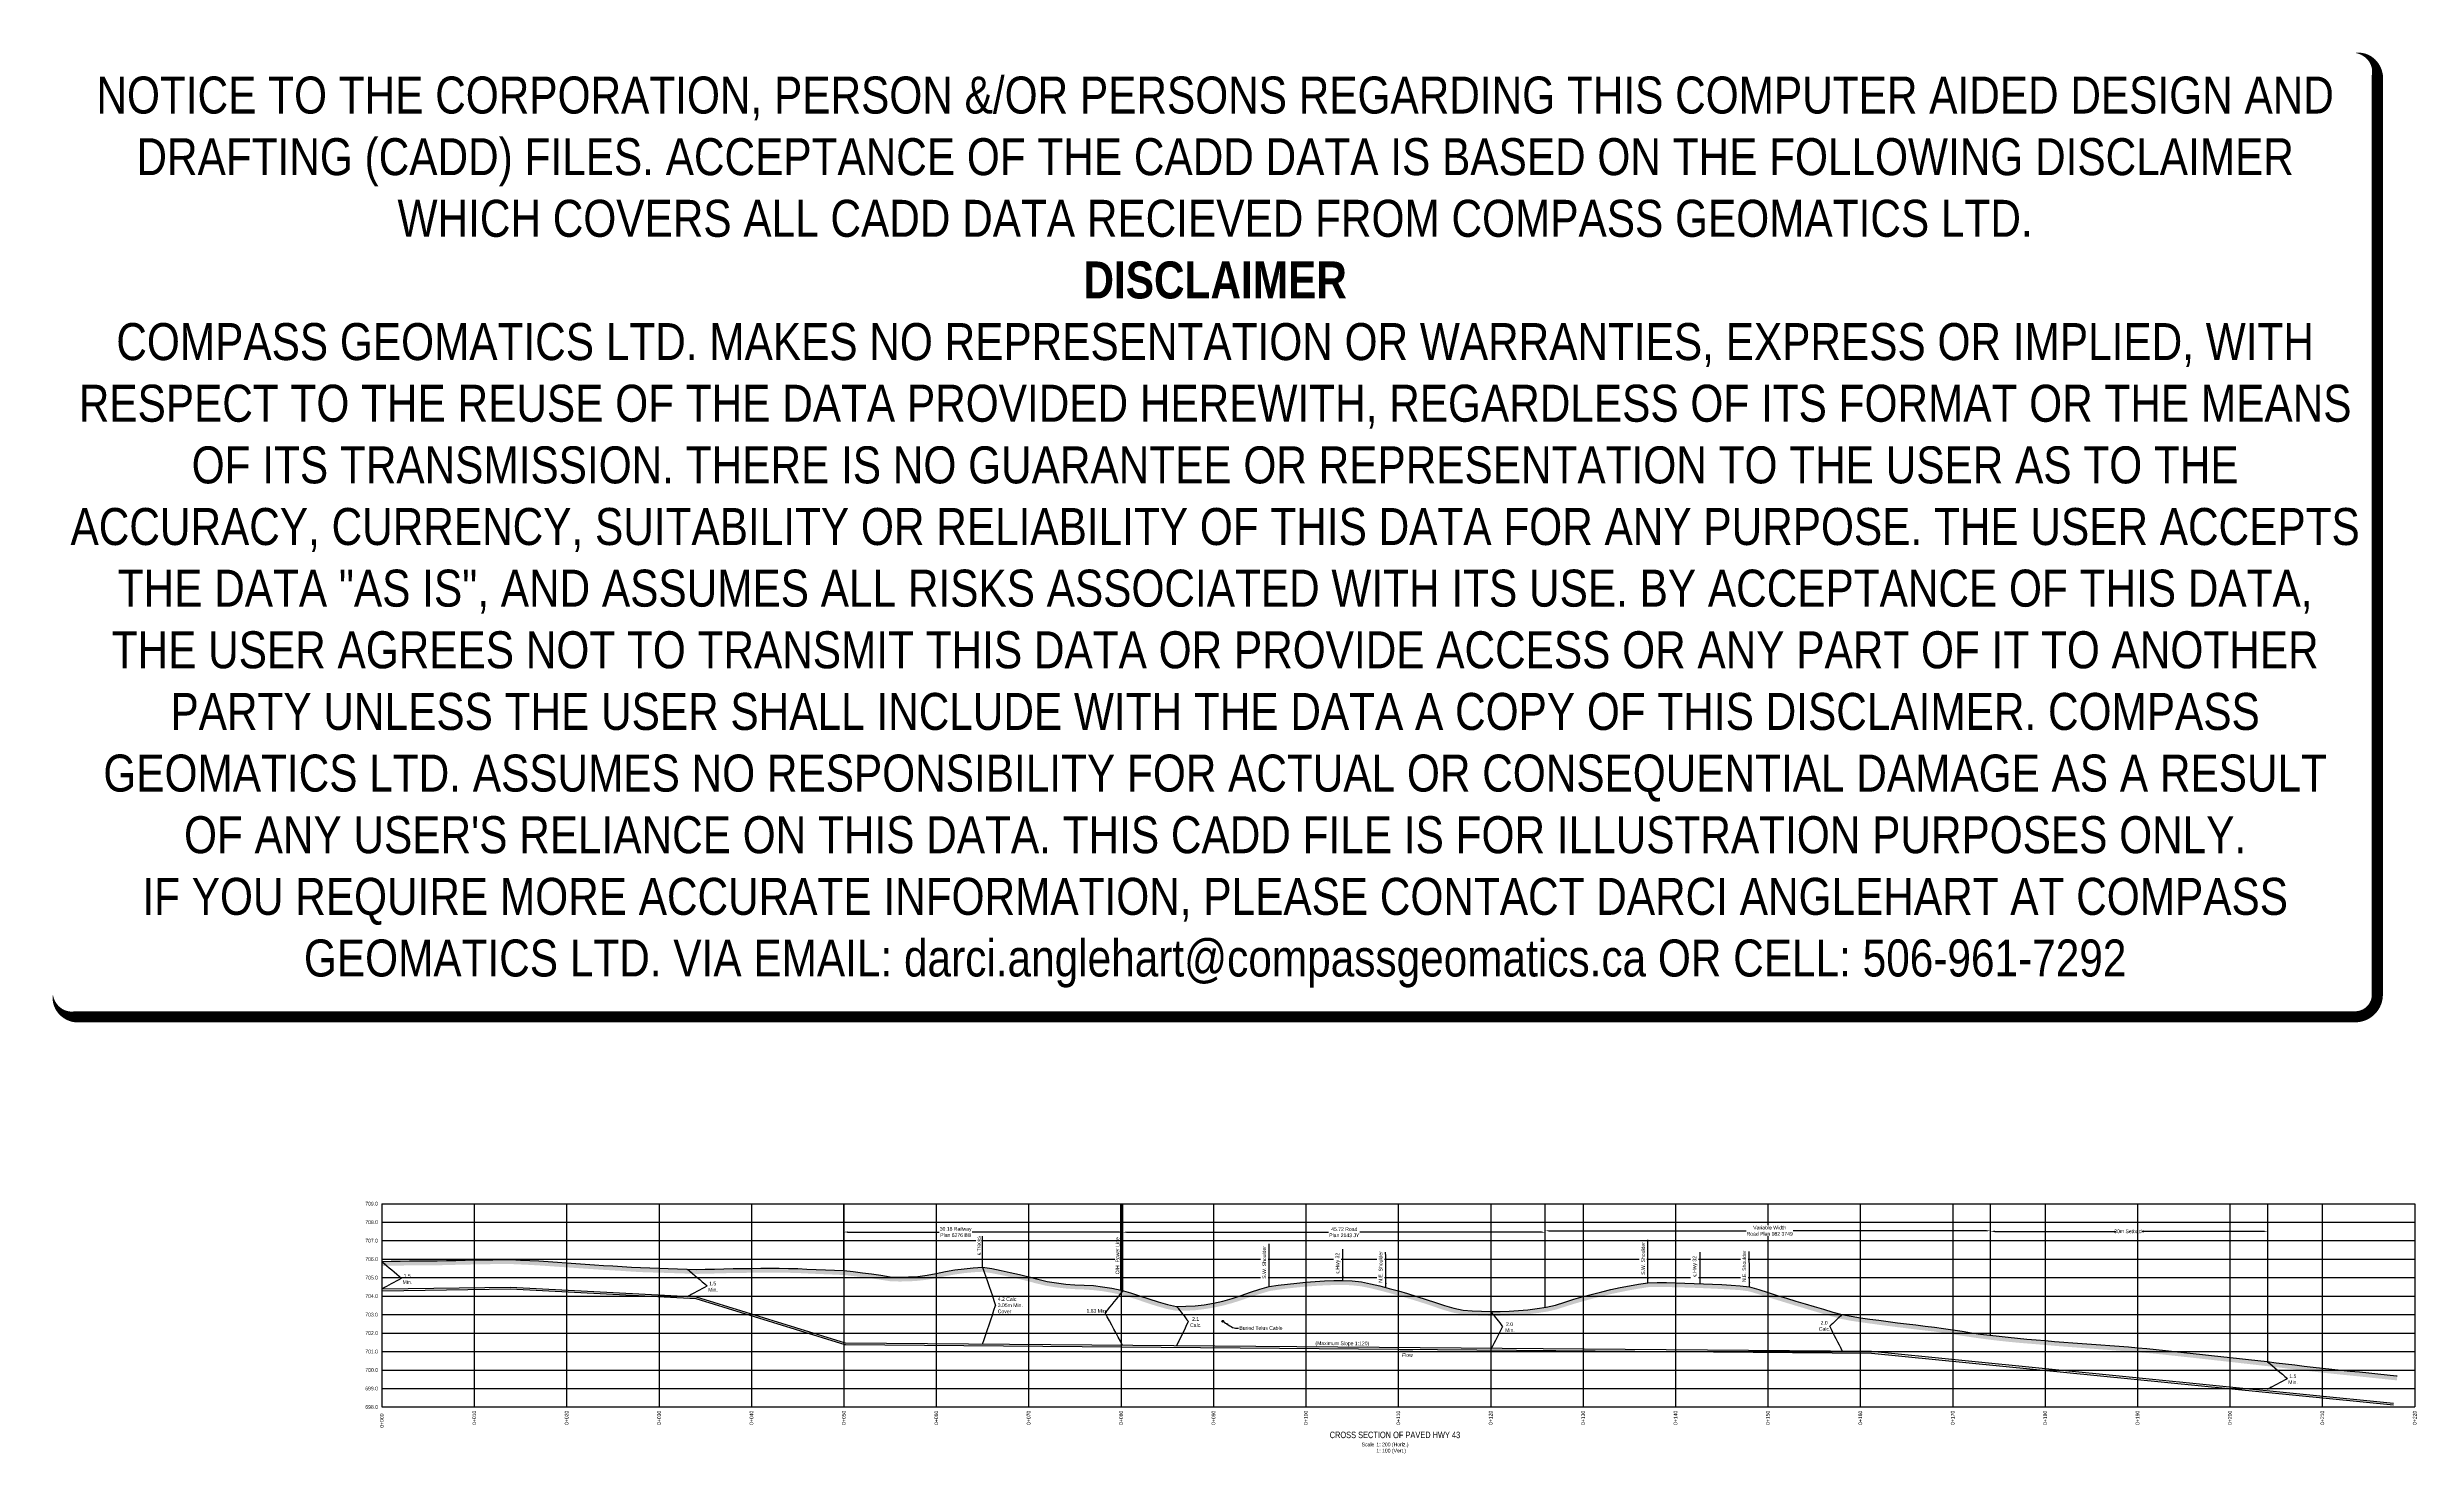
# Model space of a CAD drawing. Extents: x 634962 to 644935, y 5969185 to 5972988.
# Drawn here: x 634962 to 641371, y 5969185 to 5972988 of the extents above; entities that cross this region are included whole.
import ezdxf
from ezdxf.enums import TextEntityAlignment as Align

# ---------------------------------------------------------------- set-up
doc = ezdxf.new("R2010")
doc.units = 0
doc.header["$LTSCALE"] = 5
doc.header["$PDSIZE"] = 0.5
doc.linetypes.add('foc-TOPO', pattern=[1, 0.2, -0.8])
doc.layers.get('Defpoints').update_dxf_attribs({"color": 9})
for name, color, linetype in [('AS-CABLE', 224, 'foc-CABLE'), ('AS-POWER-OH-ATCO PIPELINES', 241, 'foc-OHPOWER'), ('DETAIL-T', 7, 'Continuous'), ('L-BD', 7, 'Continuous'), ('L-DETAIL-T', 3, 'Continuous'), ('L-L1', 1, 'Continuous'), ('L-TITLEDB', 4, 'Continuous'), ('L-TITLEDB-T', 4, 'Continuous'), ('P-CROSSINGS-GRID', 8, 'Continuous'), ('P-CROSSINGS-GROUND', 48, 'foc-TOPO'), ('P-CROSSINGS-LINE', 3, 'Continuous'), ('P-CROSSINGS-PIPE', 10, 'Continuous'), ('S-T7', 7, 'Continuous')]:
    doc.layers.add(name, color=color, linetype=linetype)
doc.layers.add('DISCLAIMER', color=7, linetype='Continuous', plot=False)
doc.styles.add('140', font='ARIALN.TTF', dxfattribs={"height": 15})
doc.styles.add('80', font='ARIALN.TTF', dxfattribs={"height": 10})
doc.styles.add('80CG', font='ARIALN.TTF', dxfattribs={"height": 10})
doc.styles.add('80L', font='ARIALN.TTF', dxfattribs={"height": 10})
doc.styles.add('foc-LtypeFont', font='ARIALN.TTF', dxfattribs={"height": 7.35})
doc.linetypes.add('foc-CABLE', pattern='A,2,-1,["C",foc-LtypeFont,S=0.2,R=0,X=-0.625,Y=-0.75],-1.24,8', length=12.24)
doc.linetypes.add('foc-OHPOWER', pattern='A,10,-1,["O/P",foc-LtypeFont,S=0.2,R=0,X=-0.5,Y=-0.75],-3.25', length=14.25)
doc.dimstyles.new('COMPASS', dxfattribs={"dimscale": 5, "dimtxt": 10, "dimasz": 2.5, "dimexe": 0.2, "dimexo": 0.0625, "dimgap": 0.5, "dimtad": 0, "dimtih": 1, "dimtoh": 1, "dimzin": 0, "dimdsep": 46, "dimtxsty": '80', "dimcen": 0.1, "dimse1": 1, "dimse2": 1, "dimclrd": 256, "dimclrt": 256, "dimaunit": 1, "dimadec": 4, "dimazin": 0, "dimtfac": 0.06, "dimtofl": 0, "dimtmove": 0, "dimatfit": 1, "dimfxl": 0.2, "dimtolj": 1, "dimtzin": 0, "dimlwd": -1, "dimarcsym": 0})
doc.dimstyles.new('Compass 5 000', dxfattribs={"dimscale": 5, "dimtxt": 9, "dimasz": 2, "dimexe": 0.2, "dimexo": 0.0625, "dimgap": 0.5, "dimtad": 0, "dimtih": 1, "dimtoh": 1, "dimzin": 0, "dimdsep": 46, "dimtxsty": '80CG', "dimcen": 0.1, "dimse1": 1, "dimse2": 1, "dimclrd": 256, "dimclrt": 256, "dimaunit": 1, "dimadec": 4, "dimazin": 0, "dimtfac": 0.06, "dimtofl": 0, "dimtmove": 0, "dimatfit": 1, "dimfxl": 0.2, "dimtolj": 1, "dimtzin": 0, "dimlwd": -1, "dimarcsym": 0})

# ---------------------------------------------------------------- blocks, each defined once
blk = doc.blocks.new('fdia')
at = {"color": 255, "const_width": 1}
blk.add_lwpolyline([(-0.5, 0, 1), (0.5, 0, 1)], format="xyb", close=True, dxfattribs=at)
blk = doc.blocks.new('Fdiaa')
blk.add_blockref('fdia', (0, 0))
blk = doc.blocks.new('fdib')
at = {"color": 1, "const_width": 1.6}
blk.add_lwpolyline([(-0.4, 0, 1), (0.4, 0, 1)], format="xyb", close=True, dxfattribs=at)
at = {"color": 1}
blk.add_circle((0, 0), 0.8, dxfattribs=at)
blk = doc.blocks.new('Fdibb')
blk.add_blockref('fdib', (0, 0))
blk = doc.blocks.new('fdicc')
for name in ['Fdibb', 'Fdiaa']:
    blk.add_blockref(name, (0, 0))
blk = doc.blocks.new('sym_i_fd')
blk.add_blockref('fdicc', (0, 0))
blk = doc.blocks.new('*D729')
at = {"layer": 'Defpoints', "color": 0, "transparency": 16777216}
for p in [(640967.6, 5969786.3), (640217.8, 5969689.7), (640967.6, 5969689.7)]:
    blk.add_point(p, dxfattribs=at)
at = {"layer": 'L-L1', "transparency": 16777216}
for p, q in [((640230.3, 5969786.3), (640557, 5969786.3)), ((640955.1, 5969786.3), (640628.4, 5969786.3))]:
    blk.add_line(p, q, dxfattribs=at)
for points in [[(640230.3, 5969788.4), (640230.3, 5969784.2), (640217.8, 5969786.3)], [(640955.1, 5969788.4), (640955.1, 5969784.2), (640967.6, 5969786.3)]]:
    blk.add_solid(points, dxfattribs=at)
at = {"layer": 'L-L1', "transparency": 16777216, "insert": (640592.7, 5969786.3), "char_height": 10, "attachment_point": 5, "style": '80'}
blk.add_mtext('\\A1;30m Setback', dxfattribs=at)
blk = doc.blocks.new('*D730')
at = {"layer": 'Defpoints', "color": 0, "transparency": 16777216}
for p in [(637116.8, 5969861.1), (637871.1, 5969861.1), (637116.8, 5969784.5)]:
    blk.add_point(p, dxfattribs=at)
at = {"layer": 'L-TITLEDB-T', "transparency": 16777216}
for p, q in [((637126.8, 5969784.5), (637380.9, 5969784.5)), ((637861.1, 5969784.5), (637457.3, 5969784.5))]:
    blk.add_line(p, q, dxfattribs=at)
for points in [[(637126.8, 5969786.2), (637126.8, 5969782.8), (637116.8, 5969784.5)], [(637861.1, 5969786.2), (637861.1, 5969782.8), (637871.1, 5969784.5)]]:
    blk.add_solid(points, dxfattribs=at)
at = {"layer": 'L-TITLEDB-T', "transparency": 16777216, "insert": (637419.1, 5969784.5), "char_height": 10, "attachment_point": 5, "style": '80CG', "bg_fill": 3, "box_fill_scale": 1.1, "bg_fill_color": 256, "bg_fill_true_color": 13158600, "bg_fill_transparency": 0}
blk.add_mtext('\\A1;30.18 Railway\\PPlan 6276 BB', dxfattribs=at)
blk = doc.blocks.new('*D731')
at = {"layer": 'Defpoints', "color": 0, "transparency": 16777216}
for p in [(637871.1, 5969861.1), (639013.9, 5969861.1), (637871.1, 5969783.9)]:
    blk.add_point(p, dxfattribs=at)
at = {"layer": 'L-TITLEDB-T', "transparency": 16777216}
for p, q in [((637881.1, 5969783.9), (638434.1, 5969783.9)), ((639003.9, 5969783.9), (638506.3, 5969783.9))]:
    blk.add_line(p, q, dxfattribs=at)
for points in [[(637881.1, 5969785.6), (637881.1, 5969782.3), (637871.1, 5969783.9)], [(639003.9, 5969785.6), (639003.9, 5969782.3), (639013.9, 5969783.9)]]:
    blk.add_solid(points, dxfattribs=at)
at = {"layer": 'L-TITLEDB-T', "transparency": 16777216, "insert": (638470.2, 5969783.9), "char_height": 10, "attachment_point": 5, "style": '80CG', "bg_fill": 3, "box_fill_scale": 1.1, "bg_fill_color": 256, "bg_fill_true_color": 13158600, "bg_fill_transparency": 0}
blk.add_mtext('\\A1;45.72 Road\\PPlan 2143 JY', dxfattribs=at)
blk = doc.blocks.new('*D732')
at = {"layer": 'Defpoints', "color": 0, "transparency": 16777216}
for p in [(639013.9, 5969918.4), (640217.8, 5969918.4), (639013.9, 5969787.9)]:
    blk.add_point(p, dxfattribs=at)
at = {"layer": 'L-TITLEDB-T', "transparency": 16777216}
for p, q in [((639023.9, 5969787.9), (639566.9, 5969787.9)), ((640207.8, 5969787.9), (639675, 5969787.9))]:
    blk.add_line(p, q, dxfattribs=at)
for points in [[(639023.9, 5969789.5), (639023.9, 5969786.2), (639013.9, 5969787.9)], [(640207.8, 5969789.5), (640207.8, 5969786.2), (640217.8, 5969787.9)]]:
    blk.add_solid(points, dxfattribs=at)
at = {"layer": 'L-TITLEDB-T', "transparency": 16777216, "insert": (639620.9, 5969787.9), "char_height": 10, "attachment_point": 5, "style": '80CG', "bg_fill": 3, "box_fill_scale": 1.1, "bg_fill_color": 256, "bg_fill_true_color": 13158600, "bg_fill_transparency": 0}
blk.add_mtext('\\A1;Variable Width \\PRoad Plan 082 3749', dxfattribs=at)
blk = doc.blocks.new('Disclaimer_Legal')
at = {"layer": 'DISCLAIMER', "color": 254, "flags": 128}
blk.add_lwpolyline([(-3612.9, -1104.6, 37.5, 37.5, 0), (4096.1, -1104.6, 37.5, 37.5, 0.414214), (4171.1, -1029.6, 37.5, 37.5, 0), (4171.1, 2078.7, 37.5, 0, 0.414214), (4096.1, 2153.7, 0, 0, 0), (-3612.9, 2153.7, 0, 0, 0.414214), (-3687.9, 2078.7, 0, 0, 0), (-3687.9, -1029.6, 0, 37.5, 0.414214)], format="xyseb", close=True, dxfattribs=at)
at = {"layer": 'DISCLAIMER', "color": 254, "insert": (241.6, 533.9), "char_height": 125, "width": 7717.568, "attachment_point": 5, "style": '80'}
blk.add_mtext('NOTICE TO THE CORPORATION, PERSON &/OR PERSONS REGARDING THIS COMPUTER AIDED DESIGN AND DRAFTING (CADD) FILES. ACCEPTANCE OF THE CADD DATA IS BASED ON THE FOLLOWING DISCLAIMER WHICH COVERS ALL CADD DATA RECIEVED FROM COMPASS GEOMATICS LTD.\\P{\\fArial Narrow|b1|i0|c0|p34;DISCLAIMER}\\PCOMPASS GEOMATICS LTD. MAKES NO REPRESENTATION OR WARRANTIES, EXPRESS OR IMPLIED, WITH RESPECT TO THE REUSE OF THE DATA PROVIDED HEREWITH, REGARDLESS OF ITS FORMAT OR THE MEANS OF ITS TRANSMISSION. THERE IS NO GUARANTEE OR REPRESENTATION TO THE USER AS TO THE ACCURACY, CURRENCY, SUITABILITY OR RELIABILITY OF THIS DATA FOR ANY PURPOSE. THE USER ACCEPTS THE DATA "AS IS", AND ASSUMES ALL RISKS ASSOCIATED WITH ITS USE. BY ACCEPTANCE OF THIS DATA, THE USER AGREES NOT TO TRANSMIT THIS DATA OR PROVIDE ACCESS OR ANY PART OF IT TO ANOTHER PARTY UNLESS THE USER SHALL INCLUDE WITH THE DATA A COPY OF THIS DISCLAIMER. COMPASS GEOMATICS LTD. ASSUMES NO RESPONSIBILITY FOR ACTUAL OR CONSEQUENTIAL DAMAGE AS A RESULT OF ANY USER\'S RELIANCE ON THIS DATA. THIS CADD FILE IS FOR ILLUSTRATION PURPOSES ONLY.\\PIF YOU REQUIRE MORE ACCURATE INFORMATION, PLEASE CONTACT DARCI ANGLEHART AT COMPASS GEOMATICS LTD. VIA EMAIL: darci.anglehart@compassgeomatics.ca OR CELL: 506-961-7292', dxfattribs=at)

msp = doc.modelspace()

# ---------------------------------------------------------------- hatches: boundary and pattern name
at = {"layer": 'P-CROSSINGS-GROUND'}
h = msp.add_hatch(dxfattribs=at)
h.set_pattern_fill('EARTH', color=256, scale=2.499359, angle=45)
h.set_pattern_definition([(45, (-11974.306, 2780.836), (2e-15, 22.444885755), [15.87093092, -15.87093092]), (45, (-11978.514, 2785.045), (2e-15, 22.444885755), [15.87093092, -15.87093092]), (45, (-11982.722, 2789.253), (2e-15, 22.444885755), [15.87093092, -15.87093092]), (135, (-11982.722, 2792.059), (-22.444885755, 2e-15), [15.87093092, -15.87093092]), (135, (-11978.514, 2796.267), (-22.444885755, 2e-15), [15.87093092, -15.87093092]), (135, (-11974.306, 2800.476), (-22.444885755, 2e-15), [15.87093092, -15.87093092])])
h.paths.add_polyline_path([(638118.685, 5969580.337, 0.01303814), (638119.299, 5969580.456), (638144.289, 5969586.006, 0.01271475), (638144.881, 5969586.154), (638169.872, 5969593.054, 0.01186235), (638170.416, 5969593.218), (638195.425, 5969601.418, 0.00498851), (638195.651, 5969601.495), (638220.479, 5969610.188), (638245.167, 5969618.042), (638269.269, 5969625.078), (638293.329, 5969628.736), (638318.073, 5969631.905), (638342.869, 5969634.631), (638367.647, 5969636.912), (638392.422, 5969638.746), (638417.216, 5969640.134), (638441.99, 5969641.076), (638466.453, 5969641.565), (638490.696, 5969640.353), (638514.841, 5969637.745), (638539.033, 5969633.05), (638563.665, 5969626.943), (638588.502, 5969620.433), (638613.354, 5969613.571), (638638.213, 5969606.414), (638663.055, 5969598.859), (638687.901, 5969591.005), (638712.765, 5969582.753), (638737.693, 5969574.174, 0.01227014), (638738.254, 5969573.996), (638763.244, 5969566.746, 0.02270535), (638764.303, 5969566.491), (638789.311, 5969561.641, 0.02842876), (638790.662, 5969561.457), (638815.652, 5969559.507, 0.00697385), (638815.986, 5969559.486), (638840.976, 5969558.236, 0.0064934), (638841.287, 5969558.225), (638866.278, 5969557.625, 0.00750084), (638866.638, 5969557.621), (638891.646, 5969557.771, 0.00700072), (638891.982, 5969557.778), (638916.972, 5969558.628, 0.00648796), (638917.283, 5969558.643), (638942.273, 5969560.143, 0.0074443), (638942.629, 5969560.169), (638967.637, 5969562.419, 0.00694372), (638967.969, 5969562.454), (638992.959, 5969565.404, 0.00688245), (638993.286, 5969565.447), (639018.276, 5969569.097, 0.02024362), (639019.231, 5969569.276), (639044.239, 5969575.026, 0.02322158), (639045.312, 5969575.326), (639070.188, 5969583.538), (639094.968, 5969591.173), (639119.785, 5969598.368), (639144.571, 5969605.113), (639169.353, 5969611.36), (639194.139, 5969617.158), (639218.917, 5969622.413), (639243.691, 5969627.271), (639268.47, 5969631.581), (639292.616, 5969635.349), (639316.581, 5969636.068), (639341.277, 5969635.673), (639366.195, 5969635.125), (639391.126, 5969634.427), (639416.062, 5969633.629), (639440.98, 5969632.632), (639465.911, 5969631.534), (639490.847, 5969630.288), (639515.765, 5969628.892), (639540.317, 5969627.369), (639563.979, 5969624.294), (639587.96, 5969617.193), (639612.856, 5969609.373, 0.0009631), (639612.9, 5969609.359), (639637.908, 5969601.609, 0.00040506), (639637.927, 5969601.603), (639662.917, 5969593.903, 0.00091468), (639662.959, 5969593.89), (639687.949, 5969586.29, 0.00050851), (639687.972, 5969586.283), (639712.981, 5969578.733, 0.00086732), (639713.02, 5969578.721), (639738.011, 5969571.271, 0.00091975), (639738.053, 5969571.259), (639763.043, 5969563.909, 0.00050963), (639763.066, 5969563.902), (639788.075, 5969556.602, 0.00411867), (639788.265, 5969556.548), (639813.255, 5969549.698, 0.01944553), (639814.164, 5969549.486), (639839.154, 5969544.686, 0.01023128), (639839.638, 5969544.604), (639864.646, 5969540.854, 0.00242271), (639864.761, 5969540.837), (639889.751, 5969537.337, 0.00049071), (639889.774, 5969537.334), (639914.765, 5969533.884, 0.00149734), (639914.836, 5969533.874), (639939.844, 5969530.574, 0.00096013), (639939.89, 5969530.568), (639964.88, 5969527.368, 0.00098475), (639964.927, 5969527.362), (639989.917, 5969524.262, 0.00051463), (639989.941, 5969524.259), (640014.95, 5969521.209, 0.00145773), (640015.019, 5969521.201), (640040.009, 5969518.301, 0.00098755), (640040.056, 5969518.296), (640064.883, 5969515.514), (640089.657, 5969512.047), (640114.508, 5969508.268), (640139.428, 5969504.179, 0.00246666), (640139.545, 5969504.161), (640164.554, 5969500.311, 0.00290938), (640164.692, 5969500.29), (640189.682, 5969496.74, 0.00294662), (640189.822, 5969496.721), (640214.812, 5969493.471, 0.00248402), (640214.93, 5969493.457), (640239.939, 5969490.457, 0.00294108), (640240.079, 5969490.441), (640265.069, 5969487.741, 0.00297023), (640265.211, 5969487.726), (640290.201, 5969485.326, 0.00249597), (640290.32, 5969485.315), (640315.329, 5969483.165, 0.00197186), (640315.423, 5969483.157), (640340.365, 5969481.211), (640365.273, 5969479.068), (640390.246, 5969476.772, 0.00395685), (640390.435, 5969476.756), (640415.425, 5969474.856), (640440.415, 5969472.956), (640465.424, 5969471.056), (640490.414, 5969469.156), (640515.404, 5969467.256), (640540.413, 5969465.356), (640565.402, 5969463.456), (640590.381, 5969461.557), (640615.342, 5969459.61), (640640.266, 5969457.517), (640665.114, 5969455.23), (640690.028, 5969452.54), (640715.018, 5969449.841), (640739.996, 5969447.142), (640764.993, 5969444.393), (640789.982, 5969441.643), (640814.973, 5969438.893), (640839.958, 5969436.146), (640864.924, 5969433.298, 0.00049389), (640864.947, 5969433.296), (640889.926, 5969430.497), (640914.923, 5969427.648, 0.00047339), (640914.946, 5969427.646), (640939.924, 5969424.847), (640964.891, 5969422), (640989.876, 5969419.102), (641014.842, 5969416.155), (641039.821, 5969413.157), (641064.806, 5969410.159), (641089.772, 5969407.062, 0.00295992), (641089.913, 5969407.046), (641114.903, 5969404.246, 0.00199644), (641114.998, 5969404.235), (641140.007, 5969401.635), (641164.996, 5969399.036, 0.00049494), (641165.02, 5969399.033), (641190.01, 5969396.483, 0.00051318), (641190.034, 5969396.481), (641215.007, 5969393.984), (641239.961, 5969391.338), (641264.951, 5969388.688), (641289.941, 5969386.038, 0.00051348), (641289.966, 5969386.035), (641317.218, 5969383.202), (641318.514, 5969395.118), (641316.215, 5969395.368), (641291.206, 5969397.968), (641266.216, 5969400.618), (641241.226, 5969403.268), (641216.236, 5969405.918), (641191.228, 5969408.418), (641166.237, 5969410.968), (641141.247, 5969413.568), (641116.239, 5969416.168), (641091.249, 5969418.968), (641066.259, 5969422.068), (641041.25, 5969425.068), (641016.26, 5969428.068), (640991.27, 5969431.018), (640966.262, 5969433.918), (640941.272, 5969436.768), (640916.282, 5969439.568), (640891.273, 5969442.418), (640866.283, 5969445.218), (640841.293, 5969448.068), (640816.285, 5969450.818), (640791.295, 5969453.568), (640766.305, 5969456.318), (640741.296, 5969459.068), (640716.306, 5969461.768), (640691.316, 5969464.468), (640666.308, 5969467.168), (640641.318, 5969469.468), (640616.31, 5969471.568), (640591.302, 5969473.518), (640566.312, 5969475.418), (640541.322, 5969477.318), (640516.314, 5969479.218), (640491.323, 5969481.118), (640466.333, 5969483.018), (640441.325, 5969484.918), (640416.335, 5969486.818), (640391.345, 5969488.718), (640366.336, 5969491.018), (640341.346, 5969493.168), (640316.356, 5969495.118), (640291.348, 5969497.268), (640266.358, 5969499.668), (640241.368, 5969502.368), (640216.359, 5969505.368), (640191.369, 5969508.618), (640166.379, 5969512.168), (640141.371, 5969516.018), (640116.381, 5969520.118), (640091.391, 5969523.918), (640066.382, 5969527.418), (640041.392, 5969530.218), (640016.402, 5969533.118), (639991.394, 5969536.168), (639966.404, 5969539.268), (639941.413, 5969542.468), (639916.405, 5969545.768), (639891.415, 5969549.218), (639866.425, 5969552.718), (639841.417, 5969556.468), (639816.427, 5969561.268), (639791.436, 5969568.118), (639766.428, 5969575.418), (639741.438, 5969582.768), (639716.448, 5969590.218), (639691.44, 5969597.768), (639666.449, 5969605.368), (639641.459, 5969613.068), (639616.451, 5969620.818), (639591.461, 5969628.668), (639566.471, 5969636.068), (639541.462, 5969639.318), (639516.472, 5969640.868), (639491.482, 5969642.268), (639466.474, 5969643.518), (639441.484, 5969644.618), (639416.494, 5969645.618), (639391.485, 5969646.418), (639366.495, 5969647.118), (639341.505, 5969647.668), (639316.497, 5969648.068), (639291.507, 5969647.318), (639266.517, 5969643.418), (639241.508, 5969639.068), (639216.518, 5969634.168), (639191.528, 5969628.868), (639166.52, 5969623.018), (639141.53, 5969616.718), (639116.54, 5969609.918), (639091.531, 5969602.668), (639066.541, 5969594.968), (639041.551, 5969586.718), (639016.543, 5969580.968), (638991.553, 5969577.318), (638966.562, 5969574.368), (638941.554, 5969572.118), (638916.564, 5969570.618), (638891.574, 5969569.768), (638866.566, 5969569.618), (638841.575, 5969570.218), (638816.585, 5969571.468), (638791.595, 5969573.418), (638766.587, 5969578.268), (638741.597, 5969585.518), (638716.607, 5969594.118), (638691.598, 5969602.418), (638666.608, 5969610.318), (638641.618, 5969617.918), (638616.61, 5969625.118), (638591.62, 5969632.018), (638566.63, 5969638.568), (638541.621, 5969644.768), (638516.631, 5969649.618), (638491.641, 5969652.318), (638466.633, 5969653.568), (638441.643, 5969653.068), (638416.652, 5969652.118), (638391.644, 5969650.718), (638366.654, 5969648.868), (638341.664, 5969646.568), (638316.656, 5969643.818), (638291.666, 5969640.618), (638266.675, 5969636.818), (638241.667, 5969629.518), (638216.677, 5969621.568), (638191.687, 5969612.818), (638166.679, 5969604.618), (638141.688, 5969597.718), (638116.698, 5969592.168), (638091.69, 5969587.968), (638066.7, 5969585.068), (638041.71, 5969583.568), (638016.701, 5969583.368), (637991.711, 5969588.468), (637966.721, 5969595.568), (637941.713, 5969603.518), (637916.723, 5969612.268), (637891.733, 5969620.218), (637866.724, 5969626.918), (637841.734, 5969632.318), (637816.744, 5969636.468), (637791.736, 5969639.418), (637766.746, 5969641.018), (637741.756, 5969641.918), (637716.747, 5969643.818), (637691.757, 5969646.768), (637666.767, 5969650.818), (637641.759, 5969656.768), (637616.769, 5969663.268), (637591.778, 5969669.418), (637566.77, 5969675.168), (637541.78, 5969680.468), (637516.79, 5969685.418), (637491.782, 5969689.068), (637466.792, 5969687.668), (637441.801, 5969685.268), (637416.793, 5969681.768), (637391.803, 5969677.268), (637366.813, 5969671.918), (637341.805, 5969667.618), (637316.814, 5969664.568), (637291.824, 5969662.918), (637266.816, 5969662.568), (637241.826, 5969663.518), (637216.836, 5969667.368), (637191.827, 5969671.168), (637166.837, 5969674.518), (637141.847, 5969677.468), (637116.839, 5969680.068), (637091.832, 5969681.368), (637066.842, 5969682.318), (637041.833, 5969683.318), (637016.843, 5969684.418), (636991.853, 5969685.618), (636966.845, 5969686.218), (636941.855, 5969686.268), (636916.864, 5969686.268), (636891.856, 5969686.268), (636866.866, 5969686.168), (636841.876, 5969686.018), (636816.868, 5969685.618), (636791.877, 5969685.018), (636766.887, 5969684.318), (636741.879, 5969683.618), (636716.889, 5969683.268), (636691.899, 5969684.118), (636666.891, 5969684.918), (636641.9, 5969685.718), (636616.91, 5969686.518), (636591.902, 5969687.268), (636566.912, 5969688.068), (636541.922, 5969689.618), (636516.913, 5969691.268), (636491.923, 5969692.768), (636466.933, 5969694.168), (636441.925, 5969695.818), (636416.935, 5969697.518), (636391.945, 5969699.218), (636366.936, 5969700.968), (636341.946, 5969702.668), (636316.956, 5969704.418), (636291.966, 5969706.168), (636266.958, 5969707.568), (636241.968, 5969708.768), (636216.977, 5969709.818), (636191.969, 5969709.968), (636166.979, 5969709.618), (636141.989, 5969709.268), (636116.981, 5969708.818), (636091.99, 5969708.318), (636067, 5969707.768), (636041.992, 5969707.118), (636017.002, 5969706.468), (635992.012, 5969706.118), (635967.003, 5969706.168), (635942.013, 5969706.168), (635917.023, 5969705.768), (635892.015, 5969705.318), (635867.025, 5969704.768), (635867.289, 5969692.774), (635892.255, 5969693.324), (635917.227, 5969693.773), (635942.109, 5969694.171), (635966.991, 5969694.171), (635991.988, 5969694.121, 0.00400101), (635992.18, 5969694.122), (636017.17, 5969694.472, 0.00299996), (636017.314, 5969694.475), (636042.304, 5969695.125), (636067.288, 5969695.775), (636092.242, 5969696.324), (636117.208, 5969696.823), (636142.181, 5969697.273), (636167.147, 5969697.622), (636192.017, 5969697.971), (636216.69, 5969697.823), (636241.428, 5969696.783), (636266.335, 5969695.587), (636291.212, 5969694.195), (636316.118, 5969692.45), (636341.108, 5969690.7, 0.00049783), (636341.132, 5969690.699), (636366.11, 5969689), (636391.107, 5969687.25, 0.00048514), (636391.13, 5969687.249), (636416.121, 5969685.549), (636441.111, 5969683.849, 0.00050993), (636441.135, 5969683.847), (636466.143, 5969682.197, 0.00247973), (636466.262, 5969682.19), (636491.228, 5969680.791), (636516.159, 5969679.295), (636541.132, 5969677.647, 0.00098434), (636541.179, 5969677.644), (636566.169, 5969676.094, 0.007486), (636566.528, 5969676.077), (636591.518, 5969675.277, 0.00050518), (636591.542, 5969675.277), (636616.539, 5969674.527), (636641.517, 5969673.727), (636666.507, 5969672.927), (636691.503, 5969672.128), (636716.481, 5969671.278, 0.01200182), (636717.057, 5969671.272), (636742.047, 5969671.622, 0.0034947), (636742.215, 5969671.626), (636767.223, 5969672.326), (636792.189, 5969673.025), (636817.108, 5969673.623), (636842.008, 5969674.022), (636866.926, 5969674.171), (636891.88, 5969674.271), (636916.864, 5969674.271), (636941.843, 5969674.271), (636966.689, 5969674.221), (636991.421, 5969673.628), (637016.268, 5969672.435, 0.00099828), (637016.316, 5969672.433), (637041.306, 5969671.333, 0.00100591), (637041.354, 5969671.331), (637066.362, 5969670.331, 0.00049216), (637066.386, 5969670.33), (637091.292, 5969669.383), (637115.907, 5969668.103), (637140.524, 5969665.544), (637165.337, 5969662.615), (637190.129, 5969659.291), (637215.021, 5969655.509), (637239.999, 5969651.661, 0.0287235), (637241.37, 5969651.53), (637266.36, 5969650.58, 0.01299852), (637266.984, 5969650.572), (637291.992, 5969650.922, 0.01298473), (637292.615, 5969650.947), (637317.605, 5969652.597, 0.0138802), (637318.268, 5969652.66), (637343.258, 5969655.71, 0.01220813), (637343.837, 5969655.795), (637368.846, 5969660.095, 0.0101562), (637369.324, 5969660.187), (637394.122, 5969665.496), (637418.688, 5969669.919), (637443.207, 5969673.351), (637467.701, 5969675.703), (637491.245, 5969677.022), (637514.757, 5969673.591), (637539.37, 5969668.715), (637564.181, 5969663.453), (637589.001, 5969657.747), (637613.825, 5969651.638), (637638.739, 5969645.157, 0.00522164), (637638.982, 5969645.097), (637663.99, 5969639.147, 0.01822974), (637664.848, 5969638.976), (637689.838, 5969634.926, 0.01079149), (637690.351, 5969634.854), (637715.341, 5969631.904, 0.01041885), (637715.838, 5969631.856), (637740.847, 5969629.956, 0.00995791), (637741.324, 5969629.929), (637766.146, 5969629.035), (637790.649, 5969627.466), (637815.058, 5969624.587), (637839.483, 5969620.531), (637863.903, 5969615.254), (637888.36, 5969608.702), (637912.921, 5969600.888), (637937.748, 5969592.195, 0.00725179), (637938.078, 5969592.085), (637963.087, 5969584.135, 0.00774353), (637963.443, 5969584.028), (637988.433, 5969576.928, 0.01887769), (637989.312, 5969576.713), (638014.303, 5969571.613, 0.05237617), (638016.797, 5969571.372), (638041.806, 5969571.572, 0.01298939), (638042.429, 5969571.593), (638067.419, 5969573.093, 0.01389523), (638068.083, 5969573.151), (638093.073, 5969576.051, 0.01271622), (638093.677, 5969576.137)])

# ---------------------------------------------------------------- linework, layer by layer
at = {"layer": 'AS-POWER-OH-ATCO PIPELINES', "linetype": 'Continuous', "ltscale": 0.2}
for p, q in [((637865.975, 5969626.918), (637865.975, 5969861.14)), ((637867.474, 5969626.918), (637867.474, 5969861.14))]:
    msp.add_line(p, q, dxfattribs=at)
at = {"layer": 'L-L1'}
msp.add_line((640967.602, 5969861.14), (640967.602, 5969433.763), dxfattribs=at)
at = {"layer": 'L-TITLEDB'}
for p, q in [((637116.839, 5969680.068), (637116.839, 5969861.14)), ((637871.146, 5969625.734), (637871.146, 5969861.14)), ((639013.853, 5969580.575), (639013.853, 5969861.14)), ((640217.794, 5969505.196), (640217.794, 5969861.14))]:
    msp.add_line(p, q, dxfattribs=at)
at = {"layer": 'P-CROSSINGS-GRID'}
for p, q in [((635867.025, 5969861.14), (635867.025, 5969311.281)), ((635867.025, 5969861.14), (641365.615, 5969861.14)), ((636116.961, 5969861.14), (636116.961, 5969311.281)), ((636366.897, 5969861.14), (636366.897, 5969311.281)), ((636616.833, 5969861.14), (636616.833, 5969311.281)), ((636866.769, 5969861.14), (636866.769, 5969311.281)), ((637116.704, 5969861.14), (637116.704, 5969311.281)), ((637366.64, 5969861.14), (637366.64, 5969311.281)), ((637616.576, 5969861.14), (637616.576, 5969311.281)), ((637866.512, 5969861.14), (637866.512, 5969311.281)), ((638116.448, 5969861.14), (638116.448, 5969311.281)), ((638366.384, 5969861.14), (638366.384, 5969311.281)), ((638616.32, 5969861.14), (638616.32, 5969311.281)), ((638866.256, 5969861.14), (638866.256, 5969311.281)), ((639116.192, 5969861.14), (639116.192, 5969311.281)), ((639366.128, 5969861.14), (639366.128, 5969311.281)), ((639616.064, 5969861.14), (639616.064, 5969311.281)), ((639866, 5969861.14), (639866, 5969311.281)), ((640115.935, 5969861.14), (640115.935, 5969311.281)), ((640365.871, 5969861.14), (640365.871, 5969311.281)), ((640615.807, 5969861.14), (640615.807, 5969311.281)), ((640865.743, 5969861.14), (640865.743, 5969311.281)), ((641115.679, 5969861.14), (641115.679, 5969311.281)), ((641365.615, 5969861.14), (641365.615, 5969311.281)), ((635867.025, 5969811.153), (641365.615, 5969811.153)), ((635867.025, 5969761.166), (641365.615, 5969761.166)), ((635867.025, 5969711.178), (641365.615, 5969711.178)), ((635867.025, 5969661.191), (641365.615, 5969661.191)), ((635867.025, 5969611.204), (641365.615, 5969611.204)), ((635867.025, 5969561.217), (641365.615, 5969561.217)), ((635867.025, 5969511.23), (641365.615, 5969511.23)), ((635867.025, 5969461.242), (641365.615, 5969461.242)), ((635867.025, 5969411.255), (641365.615, 5969411.255)), ((635867.025, 5969361.268), (641365.615, 5969361.268)), ((635867.025, 5969311.281), (641365.615, 5969311.281))]:
    msp.add_line(p, q, dxfattribs=at)
at = {"layer": 'P-CROSSINGS-LINE', "flags": 128}
msp.add_lwpolyline([(635867.025, 5969704.768), (635892.015, 5969705.318), (635917.023, 5969705.768), (635942.013, 5969706.168), (635967.003, 5969706.168), (635992.012, 5969706.118), (636017.002, 5969706.468), (636041.992, 5969707.118), (636067, 5969707.768), (636091.99, 5969708.318), (636116.981, 5969708.818), (636141.989, 5969709.268), (636166.979, 5969709.618), (636191.969, 5969709.968), (636216.977, 5969709.818), (636241.968, 5969708.768), (636266.958, 5969707.568), (636291.966, 5969706.168), (636316.956, 5969704.418), (636341.946, 5969702.668), (636366.936, 5969700.968), (636391.945, 5969699.218), (636416.935, 5969697.518), (636441.925, 5969695.818), (636466.933, 5969694.168), (636491.923, 5969692.768), (636516.913, 5969691.268), (636541.922, 5969689.618), (636566.912, 5969688.068), (636591.902, 5969687.268), (636616.91, 5969686.518), (636641.9, 5969685.718), (636666.891, 5969684.918), (636691.899, 5969684.118), (636716.889, 5969683.268), (636741.879, 5969683.618), (636766.887, 5969684.318), (636791.877, 5969685.018), (636816.868, 5969685.618), (636841.876, 5969686.018), (636866.866, 5969686.168), (636891.856, 5969686.268), (636916.864, 5969686.268), (636941.855, 5969686.268), (636966.845, 5969686.218), (636991.853, 5969685.618), (637016.843, 5969684.418), (637041.833, 5969683.318), (637066.842, 5969682.318), (637091.832, 5969681.368), (637116.839, 5969680.068), (637141.847, 5969677.468), (637166.837, 5969674.518), (637191.827, 5969671.168), (637216.836, 5969667.368), (637241.826, 5969663.518), (637266.816, 5969662.568), (637291.824, 5969662.918), (637316.814, 5969664.568), (637341.805, 5969667.618), (637366.813, 5969671.918), (637391.803, 5969677.268), (637416.793, 5969681.768), (637441.801, 5969685.268), (637466.792, 5969687.668), (637491.782, 5969689.068), (637516.79, 5969685.418), (637541.78, 5969680.468), (637566.77, 5969675.168), (637591.778, 5969669.418), (637616.769, 5969663.268), (637641.759, 5969656.768), (637666.767, 5969650.818), (637691.757, 5969646.768), (637716.747, 5969643.818), (637741.756, 5969641.918), (637766.746, 5969641.018), (637791.736, 5969639.418), (637816.744, 5969636.468), (637841.734, 5969632.318), (637866.724, 5969626.918), (637891.733, 5969620.218), (637916.723, 5969612.268), (637941.713, 5969603.518), (637966.721, 5969595.568), (637991.711, 5969588.468), (638016.701, 5969583.368), (638041.71, 5969583.568), (638066.7, 5969585.068), (638091.69, 5969587.968), (638116.698, 5969592.168), (638141.688, 5969597.718), (638166.679, 5969604.618), (638191.687, 5969612.818), (638216.677, 5969621.568), (638241.667, 5969629.518), (638266.675, 5969636.818), (638291.666, 5969640.618), (638316.656, 5969643.818), (638341.664, 5969646.568), (638366.654, 5969648.868), (638391.644, 5969650.718), (638416.652, 5969652.118), (638441.643, 5969653.068), (638466.633, 5969653.568), (638491.641, 5969652.318), (638516.631, 5969649.618), (638541.621, 5969644.768), (638566.63, 5969638.568), (638591.62, 5969632.018), (638616.61, 5969625.118), (638641.618, 5969617.918), (638666.608, 5969610.318), (638691.598, 5969602.418), (638716.607, 5969594.118), (638741.597, 5969585.518), (638766.587, 5969578.268), (638791.595, 5969573.418), (638816.585, 5969571.468), (638841.575, 5969570.218), (638866.566, 5969569.618), (638891.574, 5969569.768), (638916.564, 5969570.618), (638941.554, 5969572.118), (638966.562, 5969574.368), (638991.553, 5969577.318), (639016.543, 5969580.968), (639041.551, 5969586.718), (639066.541, 5969594.968), (639091.531, 5969602.668), (639116.54, 5969609.918), (639141.53, 5969616.718), (639166.52, 5969623.018), (639191.528, 5969628.868), (639216.518, 5969634.168), (639241.508, 5969639.068), (639266.517, 5969643.418), (639291.507, 5969647.318), (639316.497, 5969648.068), (639341.505, 5969647.668), (639366.495, 5969647.118), (639391.485, 5969646.418), (639416.494, 5969645.618), (639441.484, 5969644.618), (639466.474, 5969643.518), (639491.482, 5969642.268), (639516.472, 5969640.868), (639541.462, 5969639.318), (639566.471, 5969636.068), (639591.461, 5969628.668), (639616.451, 5969620.818), (639641.459, 5969613.068), (639666.449, 5969605.368), (639691.44, 5969597.768), (639716.448, 5969590.218), (639741.438, 5969582.768), (639766.428, 5969575.418), (639791.436, 5969568.118), (639816.427, 5969561.268), (639841.417, 5969556.468), (639866.425, 5969552.718), (639891.415, 5969549.218), (639916.405, 5969545.768), (639941.413, 5969542.468), (639966.404, 5969539.268), (639991.394, 5969536.168), (640016.402, 5969533.118), (640041.392, 5969530.218), (640066.382, 5969527.418), (640091.391, 5969523.918), (640116.381, 5969520.118), (640141.371, 5969516.018), (640166.379, 5969512.168), (640191.369, 5969508.618), (640216.359, 5969505.368), (640241.368, 5969502.368), (640266.358, 5969499.668), (640291.348, 5969497.268), (640316.356, 5969495.118), (640341.346, 5969493.168), (640366.336, 5969491.018), (640391.345, 5969488.718), (640416.335, 5969486.818), (640441.325, 5969484.918), (640466.333, 5969483.018), (640491.323, 5969481.118), (640516.314, 5969479.218), (640541.322, 5969477.318), (640566.312, 5969475.418), (640591.302, 5969473.518), (640616.31, 5969471.568), (640641.318, 5969469.468), (640666.308, 5969467.168), (640691.316, 5969464.468), (640716.306, 5969461.768), (640741.296, 5969459.068), (640766.305, 5969456.318), (640791.295, 5969453.568), (640816.285, 5969450.818), (640841.293, 5969448.068), (640866.283, 5969445.218), (640891.273, 5969442.418), (640916.282, 5969439.568), (640941.272, 5969436.768), (640966.262, 5969433.918), (640991.27, 5969431.018), (641016.26, 5969428.068), (641041.25, 5969425.068), (641066.259, 5969422.068), (641091.249, 5969418.968), (641116.239, 5969416.168), (641141.247, 5969413.568), (641166.237, 5969410.968), (641191.228, 5969408.418), (641216.236, 5969405.918), (641241.226, 5969403.268), (641266.216, 5969400.618), (641291.206, 5969397.968), (641316.215, 5969395.368), (641318.514, 5969395.118)], dxfattribs=at)
at = {"layer": 'P-CROSSINGS-PIPE'}
msp.add_lwpolyline([(641308.285, 5969320.808), (639896.551, 5969461.06), (637121.338, 5969484.187), (636717.939, 5969608.295), (636215.178, 5969634.847), (635868.675, 5969629.805)], dxfattribs=at)
msp.add_lwpolyline([(641307.791, 5969315.833), (639896.283, 5969456.064), (637121.296, 5969479.189, -0.07266024), (637119.868, 5969479.41), (636717.059, 5969603.335), (636215.083, 5969629.846), (635868.747, 5969624.807)], format="xyb", dxfattribs=at)

# ---------------------------------------------------------------- block references
at = {"xscale": 0.8, "yscale": 0.8, "zscale": 0.8}
msp.add_blockref('Disclaimer_Legal', (637927.683, 5971250.24), dxfattribs=at)
at = {"layer": 'AS-CABLE', "xscale": 2.999231040000005, "yscale": 2.999231040000005, "zscale": 2.999231040000005}
msp.add_blockref('sym_i_fd', (638141.688, 5969543.032), dxfattribs=at)

# ---------------------------------------------------------------- texts
at = {"attachment_point": 1, "style": '80'}
for s, insert, char_height, width in [('\\pi5.5261;1.5\\P\\pi2.7335;Min.', (635920.394, 5969670.804), 9.99744, 25.27087), ('\\pi5.5261;1.5\\P\\pi2.7335;Min.', (636746.863, 5969650.1), 9.99744, 25.27087), ('4.2 Calc\\P3.05m Min.\\PCover', (637532.992, 5969608.191), 9.9974, 66.33009), ('\\pi0.66375;1.83 Min.', (637772.248, 5969576.191), 9.99744, 46.23412), ('\\pi5.8943;2.1\\P\\pi0.35346;Calc.', (638052.769, 5969554.217), 9.99744, 25.27087), ('\\pi5.1169;2.0\\P\\pi2.7335;Min.', (638902.633, 5969540.467), 9.99744, 25.27087), ('\\pi5.1169;2.0\\P\\pi0.35346;Calc.', (639753.597, 5969544.13), 9.99744, 25.27087), ('\\pi5.5261;1.5\\P\\pi2.7335;Min.', (641020.971, 5969399.799), 9.99744, 25.27087)]:
    msp.add_mtext(s, dxfattribs=dict(at, insert=insert, char_height=char_height, width=width))
at = {"layer": 'DETAIL-T', "insert": (638517.262, 5969214.876), "char_height": 9.99744, "attachment_point": 1, "style": '80L'}
msp.add_mtext_dynamic_manual_height_columns('Scale^I1: 200 (Horiz.)\\P^I1: 100 (Vert.)', width=217.1051, gutter_width=45, heights=[0], dxfattribs=at)
at = {"layer": 'L-BD', "style": '80'}
msp.add_text('(Maximum Slope 1:120)', height=9.99744, rotation=359.7782542, dxfattribs=at).set_placement((638392.187, 5969478.725))
msp.add_text('Flow', height=9.9974, rotation=359.3459886, dxfattribs=at).set_placement((638626.532, 5969444.083), align=Align.BOTTOM_LEFT)
at = {"layer": 'L-DETAIL-T', "style": '140'}
msp.add_text('CROSS SECTION OF PAVED HWY 43', height=17.49551, rotation=0.0000002, dxfattribs=at).set_placement((638607.371, 5969244.569), align=Align.TOP_CENTER)
at = {"layer": 'S-T7', "style": '80'}
for s, p in [('709.0', (635856.555, 5969861.14)), ('708.0', (635856.555, 5969811.153)), ('707.0', (635856.555, 5969761.166)), ('706.0', (635856.555, 5969711.178)), ('705.0', (635856.555, 5969661.191)), ('704.0', (635856.555, 5969611.204)), ('703.0', (635856.555, 5969561.217)), ('702.0', (635856.555, 5969511.23)), ('701.0', (635856.555, 5969461.242)), ('700.0', (635856.555, 5969411.255)), ('699.0', (635856.555, 5969361.268)), ('698.0', (635856.555, 5969311.281))]:
    msp.add_text(s, height=9.9974, dxfattribs=at).set_placement(p, align=Align.MIDDLE_RIGHT)
for s, p in [('0+000  ', (635867.025, 5969301.283)), ('0+010', (636116.961, 5969301.283)), ('0+020', (636366.897, 5969301.283)), ('0+030', (636616.833, 5969301.283)), ('0+040', (636866.769, 5969301.283)), ('0+050', (637116.704, 5969301.283)), ('0+060', (637366.64, 5969301.283)), ('0+070', (637616.576, 5969301.283)), ('0+080', (637866.512, 5969301.283)), ('0+090', (638116.448, 5969301.283)), ('0+100', (638366.384, 5969301.283)), ('0+110', (638616.32, 5969301.283)), ('0+120', (638866.256, 5969301.283)), ('0+130', (639116.192, 5969301.283)), ('0+140', (639366.128, 5969301.283)), ('0+150', (639616.064, 5969301.283)), ('0+160', (639866, 5969301.283)), ('0+170', (640115.935, 5969301.283)), ('0+180', (640365.871, 5969301.283)), ('0+190', (640615.807, 5969301.283)), ('0+200', (640865.743, 5969301.283)), ('0+210', (641115.679, 5969301.283)), ('0+220', (641365.615, 5969301.283))]:
    msp.add_text(s, height=9.9974, rotation=90, dxfattribs=at).set_placement(p, align=Align.MIDDLE_RIGHT)

# ---------------------------------------------------------------- dimensions: what is measured, and where the dimension line sits
at = {"layer": 'L-L1'}
dim = msp.add_linear_dim(base=(640967.602, 5969786.327), p1=(640217.794, 5969689.651), p2=(640967.602, 5969689.651), angle=0, text='30m Setback', dimstyle='COMPASS', dxfattribs=at)
dim.commit()
dim.dimension.update_dxf_attribs({"geometry": '*D729', "text_midpoint": (640592.698, 5969786.327), "dimtype": 161})

# ---------------------------------------------------------------- leaders
at = {"path_type": 1}
for points in [[(635866.609, 5969630.775), (635920.566, 5969659.416)], [(635867.025, 5969704.768), (635920.566, 5969659.416)], [(636693.494, 5969684.064), (636747.035, 5969638.712)], [(636693.078, 5969610.071), (636747.035, 5969638.712)], [(637491.782, 5969481.1), (637527.212, 5969586.006)], [(637871.146, 5969625.734), (637823.38, 5969565.975)], [(638016.701, 5969583.368), (638048.782, 5969542.146)], [(637870.803, 5969477.942), (637823.38, 5969565.975)], [(638016.701, 5969476.726), (638048.782, 5969542.146)], [(638145.057, 5969540.601), (638176.309, 5969524.519), (638184.85, 5969524.794)], [(638866.566, 5969569.618), (638898.646, 5969528.396)], [(638868.461, 5969469.628), (638898.646, 5969528.396)], [(639816.427, 5969561.268), (639783.405, 5969529.412)], [(639818.322, 5969461.278), (639783.405, 5969529.412)], [(640967.186, 5969359.77), (641021.143, 5969388.411)], [(640967.602, 5969433.763), (641021.143, 5969388.411)]]:
    msp.add_leader(points, dimstyle='COMPASS', override={"dimgap": 0.5, "dimtad": 0}, dxfattribs=at)
at = {"layer": 'L-BD', "path_type": 1}
msp.add_leader([(638675.93, 5969460.572), (638620.878, 5969461.71)], dimstyle='COMPASS', override={"dimgap": 0.5, "dimtad": 0}, dxfattribs=at)

# ---------------------------------------------------------------- next in the draw order: texts
at = {"insert": (638186.46, 5969529.805), "char_height": 9.99744, "width": 97.49393, "attachment_point": 1, "style": '80', "bg_fill": 3, "box_fill_scale": 1.15, "bg_fill_color": 256, "bg_fill_true_color": 13158600, "bg_fill_transparency": 0}
msp.add_mtext('Buried Telus Cable', dxfattribs=at)
at = {"layer": 'AS-POWER-OH-ATCO PIPELINES', "linetype": 'Continuous', "ltscale": 0.2, "insert": (637851.664, 5969670.013), "char_height": 9.99744, "width": 83.62563, "attachment_point": 1, "rotation": 90, "style": '80', "bg_fill": 3, "box_fill_scale": 1.15, "bg_fill_color": 256, "bg_fill_true_color": 13158600, "bg_fill_transparency": 0}
msp.add_mtext('O/H  Power Line', dxfattribs=at)
at = {"layer": 'L-BD', "char_height": 9.99744, "attachment_point": 1, "rotation": 90, "style": '80', "bg_fill": 3, "bg_fill_color": 256, "bg_fill_transparency": 0}
for s, insert, width, box_fill_scale in [('\\pi5.9115;{\\fISOCPEUR|b0|i0|c0|p34;℄} Tracks', (637476.576, 5969715.168), 55.92627, 1.2), ('S.W. Shoulder', (638248.734, 5969658.232), 74.72613, 1.5), ('N.E. Shoulder', (638563.603, 5969647.469), 76.20348, 1.5), ('S.W. Shoulder', (639273.565, 5969668.732), 74.72613, 1.5), ('N.E. Shoulder', (639547.108, 5969649.251), 76.20348, 1.5)]:
    msp.add_mtext(s, dxfattribs=dict(at, insert=insert, width=width, box_fill_scale=box_fill_scale))

# ---------------------------------------------------------------- next in the draw order: dimensions: what is measured, and where the dimension line sits
at = {"layer": 'L-TITLEDB-T'}
dim = msp.add_linear_dim(base=(639013.853, 5969787.87), p1=(640217.794, 5969918.371), p2=(639013.853, 5969918.371), angle=180, text='Variable Width \\PRoad Plan 082 3749', dimstyle='Compass 5 000', override={"dimtfill": 1}, dxfattribs=at)
dim.commit()
dim.dimension.update_dxf_attribs({"geometry": '*D732', "text_midpoint": (639620.929, 5969787.87), "dimtype": 161})

# ---------------------------------------------------------------- next in the draw order: leaders
at = {"path_type": 1}
msp.add_leader([(637491.782, 5969689.068), (637527.212, 5969586.006)], dimstyle='COMPASS', override={"dimgap": 0.5, "dimtad": 0}, dxfattribs=at)

# ---------------------------------------------------------------- next in the draw order: texts
at = {"insert": (639412.511, 5969663.087), "char_height": 9.99744, "width": 48.85828, "attachment_point": 1, "rotation": 90, "style": '80', "bg_fill": 3, "box_fill_scale": 1.5, "bg_fill_color": 256, "bg_fill_transparency": 0}
msp.add_mtext('{\\fISOCPEUR|b0|i0|c0|p34;℄} Hwy 32', dxfattribs=at)

# ---------------------------------------------------------------- next in the draw order: dimensions: what is measured, and where the dimension line sits
at = {"layer": 'L-TITLEDB-T'}
dim = msp.add_linear_dim(base=(637871.146, 5969783.939), p1=(639013.853, 5969861.14), p2=(637871.146, 5969861.14), angle=180, text='45.72 Road\\PPlan 2143 JY', dimstyle='Compass 5 000', override={"dimtfill": 1}, dxfattribs=at)
dim.commit()
dim.dimension.update_dxf_attribs({"geometry": '*D731', "text_midpoint": (638470.163, 5969783.939), "dimtype": 161})

# ---------------------------------------------------------------- next in the draw order: leaders
at = {"path_type": 1}
for points in [[(639291.507, 5969647.318), (639291.507, 5969763.414)], [(639566.471, 5969636.068), (639565.668, 5969731.614)]]:
    msp.add_leader(points, dimstyle='COMPASS', override={"dimgap": 0.5, "dimtad": 0}, dxfattribs=at)

# ---------------------------------------------------------------- next in the draw order: dimensions: what is measured, and where the dimension line sits
at = {"layer": 'L-TITLEDB-T'}
dim = msp.add_linear_dim(base=(637116.839, 5969784.51), p1=(637871.146, 5969861.14), p2=(637116.839, 5969861.14), angle=180, text='30.18 Railway\\PPlan 6276 BB', dimstyle='Compass 5 000', override={"dimtfill": 1}, dxfattribs=at)
dim.commit()
dim.dimension.update_dxf_attribs({"geometry": '*D730', "text_midpoint": (637419.082, 5969784.51), "dimtype": 161})

# ---------------------------------------------------------------- next in the draw order: leaders
at = {"path_type": 1}
for points in [[(638266.675, 5969636.818), (638266.675, 5969752.914)], [(638466.633, 5969653.568), (638466.633, 5969738.199)], [(638582.965, 5969634.286), (638582.163, 5969729.832)], [(639432.491, 5969644.978), (639432.491, 5969729.609)]]:
    msp.add_leader(points, dimstyle='COMPASS', override={"dimgap": 0.5, "dimtad": 0}, dxfattribs=at)

# ---------------------------------------------------------------- next in the draw order: texts
at = {"insert": (638446.653, 5969671.677), "char_height": 9.99744, "width": 48.85828, "attachment_point": 1, "rotation": 90, "style": '80', "bg_fill": 3, "box_fill_scale": 1.5, "bg_fill_color": 256, "bg_fill_transparency": 0}
msp.add_mtext('{\\fISOCPEUR|b0|i0|c0|p34;℄} Hwy 32', dxfattribs=at)

# ---------------------------------------------------------------- next in the draw order: leaders
at = {"path_type": 1}
msp.add_leader([(637491.782, 5969689.068), (637491.782, 5969773.706)], dimstyle='Compass 5 000', override={"dimgap": 0.5, "dimtad": 0}, dxfattribs=at)

doc.saveas('drawing.dxf')
